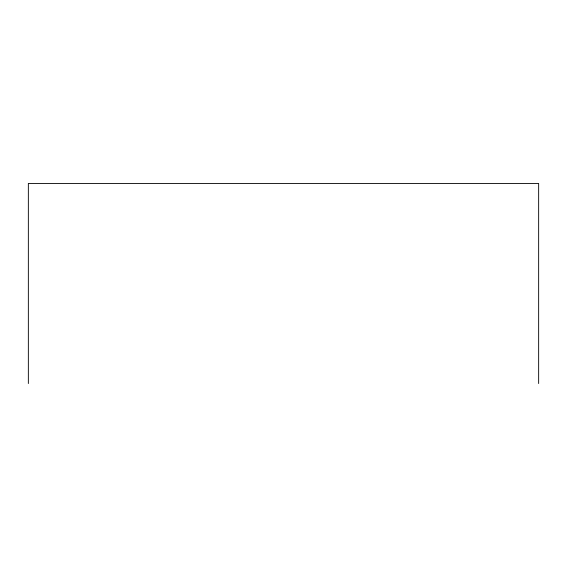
<?xml version="1.0" encoding="UTF-8"?>
<svg xmlns="http://www.w3.org/2000/svg" width="567" height="567" viewBox="0 0 567 567"><rect width="100%" height="100%" fill="white"/><g stroke="black" fill="none" stroke-linecap="round" stroke-linejoin="round"><path stroke-width="0.85" d="M538.65 383.547L538.65 183.453L28.35 183.453L28.35 383.547"/></g></svg>
